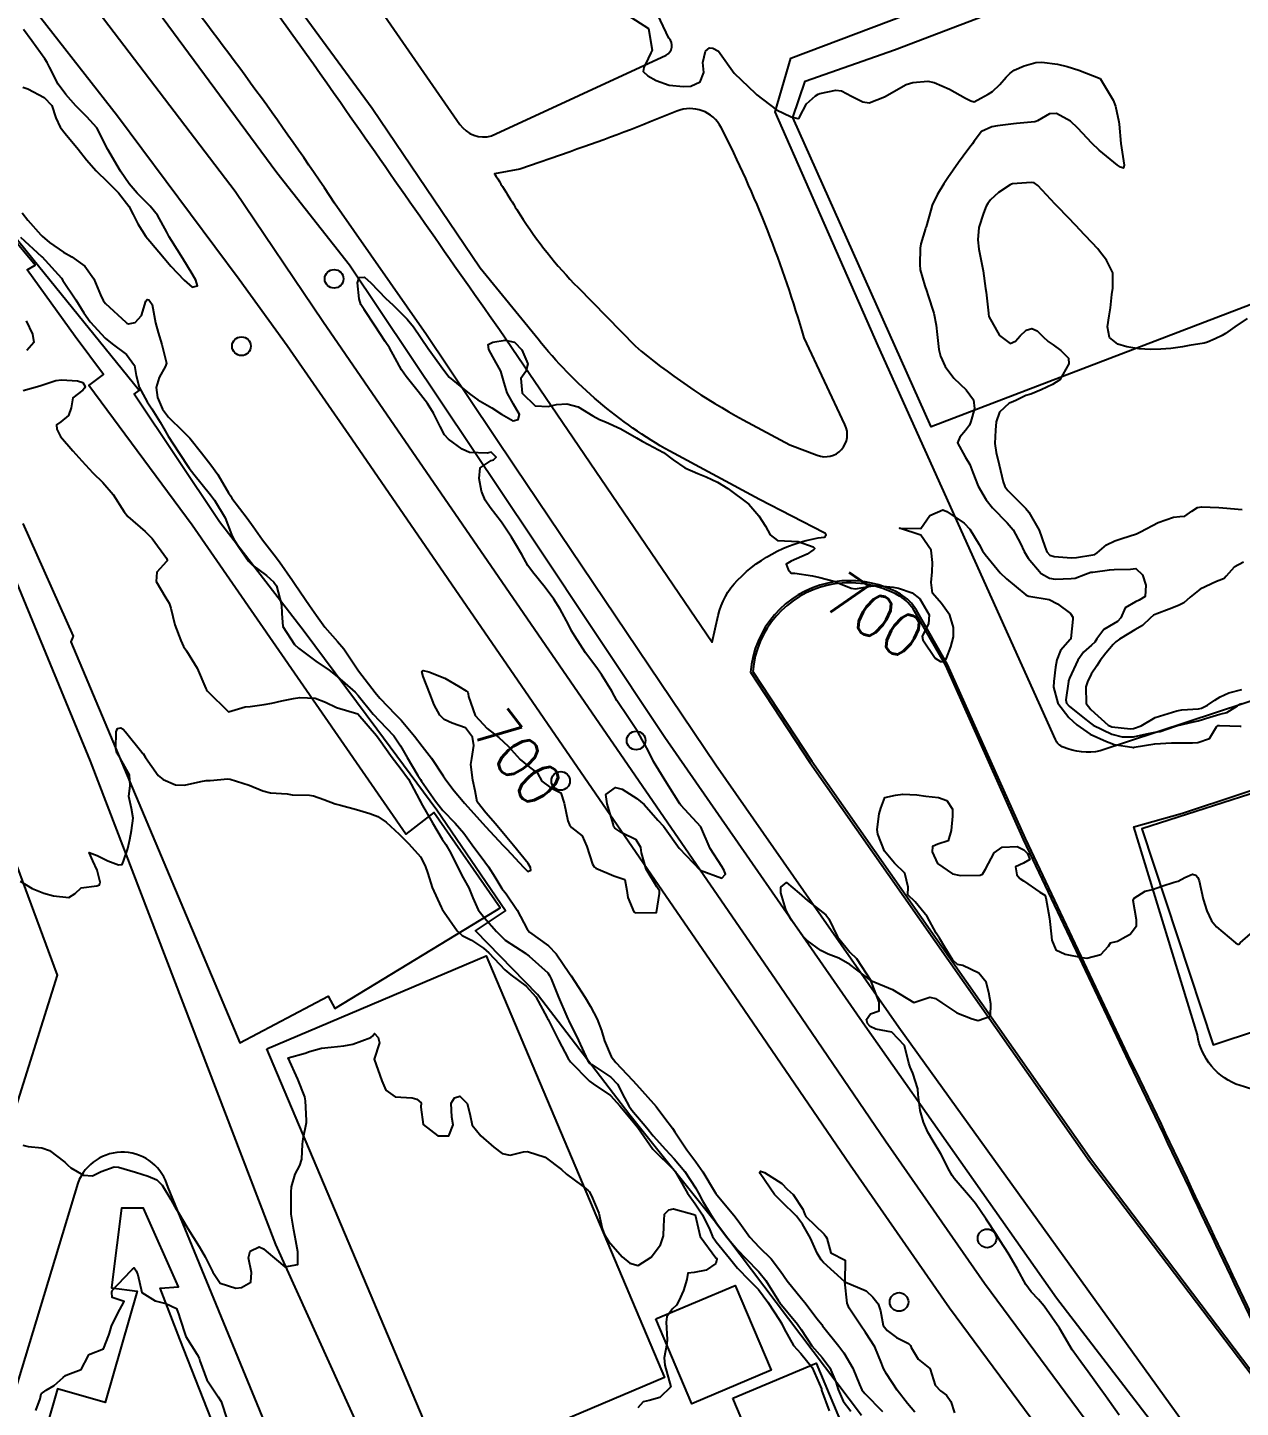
# Model space of a CAD drawing. Header units: metres. Extents: x 286371 to 293043, y 7462578 to 7466404.
# Drawn here: x 288923.4 to 289036, y 7464854.3 to 7464982.4 of the extents above; entities that cross this region are included whole.
import ezdxf
from ezdxf.enums import TextEntityAlignment as Align

# ---------------------------------------------------------------- set-up
doc = ezdxf.new("R2010")
doc.units = ezdxf.units.M
doc.header["$MEASUREMENT"] = 0
for name, color, linetype in [('Area Verde e Complexo de Lazer', 45, 'Continuous'), ('Canteiro', 45, 'Continuous'), ('Cotas', 45, 'Continuous'), ('Curvas de Nivel 1m', 11, 'Continuous'), ('Curvas de Nivel 5m', 15, 'Continuous'), ('Divisas', 45, 'Continuous'), ('Edificações', 30, 'Continuous'), ('Linha Férrea', 20, 'Continuous'), ('Postes', 20, 'Continuous'), ('Vias primárias', 230, 'Continuous')]:
    doc.layers.add(name, color=color, linetype=linetype)
doc.styles.add('Style-STANDARD', font='STANDARD.shx')

msp = doc.modelspace()

# ---------------------------------------------------------------- linework, layer by layer
at = {"layer": 'Area Verde e Complexo de Lazer'}
msp.add_lwpolyline([(288945.6, 7464887.61), (288965.97, 7464896.22), (288982.53, 7464857.09), (288962.16, 7464848.48)], close=True, dxfattribs=at)
at = {"layer": 'Canteiro'}
msp.add_lwpolyline([(289037.48, 7464861.5, -0.001873), (289032.04, 7464872.99, 0.003306), (289025.65, 7464886.37), (289015.85, 7464907.03), (289008.63, 7464923.17), (289005.75, 7464928.2, 0.132972), (289004.34, 7464929.61, 0.187089), (288997.73, 7464930.62, 0.327967), (288990.72, 7464922.61), (288996.19, 7464914.28), (289022.15, 7464877.3), (289039.28, 7464854.73, 0.004567)], format="xyb", dxfattribs=at)
at = {"layer": 'Curvas de Nivel 1m', "flags": 128}
for points, elevation in [([(288979.06, 7464983.55), (288981.04, 7464982.27), (288981.37, 7464980.27), (288981.27, 7464980.01), (288981, 7464979.51), (288980.6, 7464978.67), (288980.54, 7464978.28), (288980.98, 7464977.89), (288981.77, 7464977.46), (288982.97, 7464977.02), (288984.29, 7464976.9), (288984.96, 7464976.94), (288985.85, 7464977.32), (288986.18, 7464978.2), (288986.08, 7464979.12), (288986.33, 7464980.19), (288986.72, 7464980.49), (288987.02, 7464980.46), (288987.54, 7464980.18), (288988.98, 7464978.15), (288990.96, 7464976.25), (288991.09, 7464976.12), (288992.93, 7464974.72), (288994.3, 7464974.07), (288994.92, 7464973.94), (288995.01, 7464973.97), (288995.07, 7464974.06), (288995.7, 7464975.29), (288996.56, 7464976.04), (288996.8, 7464976.19), (288996.96, 7464976.25), (288998.42, 7464976.55), (288998.96, 7464976.48), (288999.89, 7464975.99), (289000.95, 7464975.46), (289001.54, 7464975.37), (289002.95, 7464975.94), (289004.97, 7464977.07), (289005.59, 7464977.28), (289006.98, 7464977.4), (289007.57, 7464977.27), (289008.97, 7464976.65), (289010.48, 7464975.82), (289010.95, 7464975.57), (289011.26, 7464975.49), (289011.9, 7464975.8), (289012.57, 7464976.18), (289012.96, 7464976.44), (289013.65, 7464977.09), (289014.23, 7464977.77), (289014.61, 7464978.14), (289014.99, 7464978.4), (289015.9, 7464978.83), (289017, 7464979.13), (289017.56, 7464979.16), (289019, 7464978.98), (289019.92, 7464978.75), (289020.99, 7464978.4), (289022.97, 7464977.63), (289023.72, 7464976.39), (289024.17, 7464975.62), (289024.38, 7464975.06), (289024.69, 7464973.61), (289024.72, 7464973.41), (289024.88, 7464971.6), (289025.19, 7464969.6), (289025.12, 7464969.33), (289024.85, 7464969.4), (289024.57, 7464969.61), (289022.87, 7464970.98), (289022.19, 7464971.64), (289020.9, 7464973.03), (289020.21, 7464973.67), (289018.92, 7464974.4), (289018.28, 7464974.35), (289017.16, 7464973.72), (289017, 7464973.64), (289016.91, 7464973.62), (289015.2, 7464973.45), (289014.91, 7464973.42), (289013.44, 7464973.24), (289012.9, 7464973.16), (289011.96, 7464972.73), (289011.27, 7464971.81), (289011.11, 7464971.58), (289010.88, 7464971.28), (289010.25, 7464970.43), (289009.83, 7464969.83), (289008.83, 7464968.42), (289008.46, 7464967.86), (289007.84, 7464966.84), (289007.39, 7464965.88), (289007.24, 7464965.42), (289006.81, 7464963.88), (289006.8, 7464963.85), (289006.76, 7464963.71), (289006.33, 7464962.3), (289006.26, 7464961.89), (289006.22, 7464960.39), (289006.26, 7464959.89), (289006.68, 7464958.41), (289006.87, 7464957.88), (289006.97, 7464957.58), (289007.52, 7464955.87), (289007.74, 7464954.76), (289007.83, 7464953.87), (289007.98, 7464952.48), (289008.14, 7464951.86), (289008.57, 7464950.93), (289009.39, 7464949.84), (289010.54, 7464948.76), (289011.22, 7464947.81), (289011.3, 7464947.02), (289010.97, 7464945.82), (289010.83, 7464945.48), (289010.48, 7464944.99), (289009.93, 7464944.37), (289009.73, 7464943.84), (289010.44, 7464942.52), (289010.87, 7464941.82), (289011.16, 7464941.07), (289011.66, 7464939.81), (289012.38, 7464938.54), (289012.97, 7464937.79), (289014.34, 7464936.4), (289014.88, 7464935.76), (289015.57, 7464934.49), (289015.93, 7464933.74), (289016.29, 7464933.12), (289017.48, 7464931.72), (289018.27, 7464931.27), (289018.79, 7464931.17), (289020.27, 7464931.23), (289020.66, 7464931.28), (289021.61, 7464931.65), (289022.1, 7464931.82), (289022.28, 7464931.84), (289023.85, 7464932.05), (289024.28, 7464932.09), (289025.77, 7464932.11), (289026.28, 7464932.16), (289026.9, 7464931.58), (289027.21, 7464930.62), (289027.14, 7464929.57), (289026.6, 7464929.22), (289026.24, 7464929.08), (289025.3, 7464928.52), (289024.88, 7464927.6), (289024.58, 7464927.24), (289024.21, 7464927.05), (289023.32, 7464926.51), (289022.67, 7464925.64), (289022.48, 7464925.34), (289022.18, 7464925.07), (289021.42, 7464924.4), (289020.9, 7464923.66), (289020.13, 7464921.98), (289020.04, 7464921.76), (289020.03, 7464921.68), (289019.79, 7464919.99), (289019.85, 7464919.68), (289020.09, 7464919.39), (289021.36, 7464918.37), (289022.07, 7464917.82), (289022.33, 7464917.64), (289024.05, 7464916.79), (289025.01, 7464916.56), (289026.05, 7464916.56), (289027.3, 7464916.82), (289028.06, 7464916.97), (289028.55, 7464917.05), (289029.97, 7464917.53), (289030.06, 7464917.56), (289031.64, 7464917.93), (289032.06, 7464918.03), (289033.16, 7464918.39), (289034.08, 7464918.64), (289034.73, 7464918.81), (289035.73, 7464919.44), (289035.94, 7464919.59), (289036.09, 7464919.63)], 699), ([(288922.96, 7464976.85), (288923.43, 7464976.68), (288924.95, 7464975.88), (288925.67, 7464975.12), (288926.04, 7464973.99), (288926.44, 7464973.11), (288926.9, 7464972.54), (288928.09, 7464971.09), (288928.86, 7464970.1), (288929.77, 7464969.06), (288930.83, 7464968.04), (288931.83, 7464967.03), (288932.8, 7464965.78), (288933.21, 7464965.01), (288933.64, 7464964.14), (288934.38, 7464962.99), (288934.75, 7464962.55), (288936.07, 7464960.96), (288936.7, 7464960.22), (288937.95, 7464958.94), (288938.67, 7464958.28), (288939.18, 7464958.41), (288939.03, 7464958.92), (288938.69, 7464959.51), (288937.83, 7464960.94), (288936.75, 7464962.62), (288936.54, 7464962.96), (288936.34, 7464963.38), (288935.45, 7464964.97), (288934.8, 7464965.8), (288933.59, 7464967), (288932.83, 7464967.87), (288932.04, 7464969.03), (288930.87, 7464971.04), (288929.83, 7464973.06), (288928.92, 7464974.07), (288927.87, 7464975.09), (288926.95, 7464976.15), (288926.26, 7464977.11), (288925.44, 7464978.68), (288925.21, 7464979.13), (288925, 7464979.48), (288923.79, 7464981.15), (288923.04, 7464982.2)], 699), ([(289036.63, 7464955.36), (289035.47, 7464954.6), (289034.61, 7464953.98), (289034.29, 7464953.78), (289033.63, 7464953.47), (289032.92, 7464953.17), (289032.61, 7464953.08), (289031.24, 7464952.86), (289030.6, 7464952.75), (289029.53, 7464952.6), (289028.6, 7464952.53), (289027.65, 7464952.5), (289026.6, 7464952.55), (289025.45, 7464952.74), (289024.6, 7464952.98), (289023.85, 7464953.62), (289023.65, 7464954.6), (289023.81, 7464955.62), (289023.92, 7464956.35), (289024.06, 7464957.61), (289024.13, 7464958.17), (289024.13, 7464959.61), (289023.57, 7464960.78), (289022.9, 7464961.63), (289022.74, 7464961.82), (289021.02, 7464963.66), (289020.77, 7464963.93), (289019.06, 7464965.69), (289018.8, 7464965.97), (289017.17, 7464967.72), (289016.83, 7464967.96), (289016.57, 7464967.99), (289014.83, 7464967.86), (289014.75, 7464967.83), (289014.6, 7464967.76), (289013.53, 7464967.06), (289012.8, 7464966.38), (289012.55, 7464966.04), (289012.4, 7464965.79), (289012.13, 7464965.14), (289011.71, 7464963.81), (289011.61, 7464962.67), (289011.71, 7464961.81), (289011.96, 7464960.56), (289012.11, 7464959.8), (289012.34, 7464958.14), (289012.38, 7464957.8), (289012.59, 7464955.85), (289012.59, 7464955.8), (289012.64, 7464955.54), (289013.61, 7464953.78), (289014.6, 7464953.04), (289015.11, 7464953.26), (289015.54, 7464953.75), (289016.09, 7464954.28), (289016.62, 7464954.44), (289017.11, 7464954.22), (289017.65, 7464953.71), (289018.15, 7464953.25), (289018.6, 7464952.92), (289019.31, 7464952.4), (289020.02, 7464951.68), (289020.06, 7464951.16), (289019.23, 7464949.69), (289018.55, 7464949.24), (289017.5, 7464948.76), (289016.53, 7464948.35), (289016.07, 7464948.21), (289015.15, 7464947.76), (289014.7, 7464947.58), (289014.52, 7464947.51), (289013.61, 7464946.68), (289013.31, 7464945.78), (289013.25, 7464945.01), (289013.2, 7464943.78), (289013.31, 7464942.92), (289013.6, 7464941.78), (289013.97, 7464940.21), (289014.13, 7464939.77), (289014.39, 7464939.41), (289016.07, 7464937.74), (289016.36, 7464937.39), (289017.31, 7464935.72), (289017.82, 7464934.21), (289018.01, 7464933.71), (289018.3, 7464933.4), (289018.71, 7464933.29), (289020.3, 7464933.16), (289020.78, 7464933.19), (289022.3, 7464933.43), (289022.47, 7464933.48), (289022.69, 7464933.64), (289023.56, 7464934.38), (289024.32, 7464934.74), (289024.97, 7464934.96), (289026.33, 7464935.39), (289026.48, 7464935.44), (289026.72, 7464935.58), (289028.35, 7464936.44), (289029.77, 7464936.95), (289030.36, 7464937), (289030.83, 7464937.03), (289031.47, 7464937.5), (289032.02, 7464937.84), (289032.37, 7464937.89), (289033.99, 7464937.84), (289034.37, 7464937.81), (289036.14, 7464937.65)], 698), ([(288922.75, 7464962.91), (288924.7, 7464961.13), (288924.72, 7464961.11), (288926.54, 7464959.11), (288926.69, 7464958.91), (288927.89, 7464957.09), (288928.64, 7464955.88), (288929.22, 7464955.07), (288930.6, 7464953.56), (288931.25, 7464953.03), (288932.58, 7464952.03), (288933.32, 7464951), (288933.48, 7464950.07), (288933.76, 7464949), (288934.51, 7464947.65), (288934.94, 7464946.98), (288935.71, 7464945.74), (288936.17, 7464944.96), (288936.47, 7464944.46), (288937.45, 7464942.94), (288938.42, 7464941.47), (288938.83, 7464940.92), (288940.39, 7464939.02), (288940.48, 7464938.89), (288940.76, 7464938.51), (288941.74, 7464936.87), (288942.33, 7464935.34), (288942.55, 7464934.86), (288943.02, 7464934.15), (288943.92, 7464932.84), (288944.29, 7464932.48), (288945.57, 7464931.51), (288946.26, 7464930.91), (288946.34, 7464930.8), (288946.5, 7464930.55), (288946.99, 7464928.79), (288947.01, 7464928), (288947.11, 7464926.79), (288948.17, 7464925.13), (288948.56, 7464924.77), (288950.15, 7464923.58), (288951.39, 7464922.73), (288952.13, 7464922.16), (288953.8, 7464920.69), (288954.1, 7464920.38), (288955.5, 7464918.66), (288956.06, 7464918.04), (288957.39, 7464916.63), (288958.03, 7464915.71), (288958.63, 7464914.62), (288959.63, 7464912.96), (288959.88, 7464912.6), (288959.98, 7464912.44), (288961.27, 7464910.57), (288961.94, 7464909.73), (288963.1, 7464908.55), (288963.9, 7464907.61), (288964.69, 7464906.52), (288965.86, 7464904.94), (288966.18, 7464904.5), (288966.77, 7464903.56), (288967.44, 7464902.48), (288967.82, 7464901.97), (288968.85, 7464900.46), (288969.77, 7464898.71), (288970.01, 7464898.44), (288971.75, 7464897.17), (288972.47, 7464896.4), (288973.71, 7464894.6), (288973.85, 7464894.38), (288974.21, 7464893.86), (288975.15, 7464892.36), (288975.66, 7464891.52), (288976.29, 7464890.34), (288976.67, 7464889.3), (288976.95, 7464888.33), (288977.59, 7464886.9), (288978.01, 7464886.32), (288979.55, 7464884.69), (288979.93, 7464884.29), (288981.52, 7464882.54), (288981.74, 7464882.26), (288982.57, 7464881.17), (288983.27, 7464880.24), (288983.48, 7464879.91), (288984.59, 7464878.22), (288985.44, 7464877.12), (288986.1, 7464876.19), (288987.15, 7464874.43), (288987.3, 7464874.18), (288987.39, 7464874.05), (288988.96, 7464872.15), (288989.36, 7464871.64), (288990.46, 7464870.13), (288991.32, 7464869.2), (288992.42, 7464868.1), (288993.29, 7464866.96), (288993.92, 7464866.07), (288995.25, 7464864.42), (288995.55, 7464864.05), (288996.71, 7464862.54), (288997.12, 7464862.03), (288997.21, 7464861.91), (288998.71, 7464860), (288999.16, 7464859.39), (289000, 7464857.98), (289000.63, 7464856.46), (289000.86, 7464855.97), (289001.11, 7464855.63), (289002.76, 7464853.94)], 701), ([(288923.26, 7464955.16), (288923.85, 7464953.91), (288923.99, 7464953.14), (288923.33, 7464952.4)], 702), ([(288923, 7464948.69), (288924.53, 7464949.13), (288926.03, 7464949.62), (288926.54, 7464949.68), (288928.05, 7464949.57), (288928.54, 7464949.44), (288928.76, 7464949.07), (288928.7, 7464948.9), (288928.53, 7464948.73), (288927.61, 7464948), (288927.45, 7464947.09), (288927.21, 7464946.37), (288926.48, 7464945.79), (288926.1, 7464945.49), (288926.11, 7464945.11), (288926.46, 7464944.41), (288927.6, 7464943.09), (288928.43, 7464942.16), (288929.47, 7464941.06), (288930.4, 7464940.16), (288931.34, 7464939.03), (288932.36, 7464937.44), (288932.72, 7464937.01), (288934.33, 7464935.61), (288934.97, 7464934.97), (288936.3, 7464933.12), (288936.36, 7464932.95), (288936.36, 7464932.89), (288936.29, 7464932.81), (288935.41, 7464931.84), (288935.35, 7464930.97), (288936.24, 7464929.44), (288936.55, 7464928.95), (288936.69, 7464928.49), (288937.06, 7464926.94), (288937.62, 7464925.49), (288937.89, 7464924.93), (288938.16, 7464924.52), (288939.16, 7464922.91), (288939.96, 7464921.05), (288940.02, 7464920.9), (288940.1, 7464920.78), (288942.07, 7464918.86), (288943.6, 7464919.32), (288944.08, 7464919.37), (288945.36, 7464919.54), (288946.09, 7464919.69), (288947, 7464919.88), (288948.09, 7464920.11), (288948.67, 7464920.19), (288950.1, 7464920.15), (288951.05, 7464919.77), (288952.08, 7464919.27), (288954.07, 7464918.68), (288955.79, 7464916.66), (288956.04, 7464916.32), (288957.24, 7464914.64), (288958, 7464913.68), (288958.77, 7464912.61), (288959.77, 7464910.78), (288959.85, 7464910.6), (288959.95, 7464910.39), (288960.99, 7464908.58), (288961.89, 7464907.07), (288962.22, 7464906.56), (288962.68, 7464905.75), (288963.27, 7464904.54), (288963.84, 7464903.48), (288964.35, 7464902.53), (288964.73, 7464901.6), (288965.23, 7464900.51), (288965.78, 7464899.78), (288966.93, 7464898.49), (288967.75, 7464897.69), (288969.65, 7464896.45), (288969.73, 7464896.39), (288969.98, 7464896.19), (288971.71, 7464894.64), (288971.86, 7464894.41), (288972.01, 7464894.1), (288972.68, 7464892.4), (288973.45, 7464890.59), (288973.55, 7464890.39), (288973.64, 7464890.21), (288974.53, 7464888.37), (288975.39, 7464886.56), (288975.5, 7464886.36), (288975.58, 7464886.27), (288975.79, 7464886.14), (288977.56, 7464884.97), (288978.16, 7464884.32), (288978.8, 7464883.04), (288979.21, 7464882.3), (288979.51, 7464881.92), (288980.88, 7464880.27), (288981.47, 7464879.54), (288982.62, 7464878.25), (288983.44, 7464877.4), (288984.43, 7464876.22), (288985.4, 7464874.71), (288985.69, 7464874.2), (288986.07, 7464873.5), (288986.85, 7464872.18), (288987.35, 7464871.39), (288988.29, 7464870.16), (288989.32, 7464868.95), (288990.07, 7464868.13), (288991.29, 7464866.91), (288991.94, 7464866.1), (288993.12, 7464864.21), (288993.2, 7464864.09), (288993.24, 7464864.03), (288994.87, 7464862.06), (288995.21, 7464861.56), (288996.22, 7464860.04), (288997.16, 7464858.97), (288997.87, 7464858.01), (288998.42, 7464856.71), (288998.64, 7464856), (288999.1, 7464854.9), (288999.84, 7464853.98)], 702), ([(289036.29, 7464932.76), (289035.41, 7464932.31), (289034.68, 7464931.45), (289034.48, 7464931.24), (289034.27, 7464931.14), (289033.78, 7464930.97), (289032.26, 7464930.26), (289031.33, 7464929.51), (289030.75, 7464929), (289030.23, 7464928.73), (289029.38, 7464928.39), (289028.22, 7464927.98), (289027.93, 7464927.85), (289027.6, 7464927.56), (289026.89, 7464926.89), (289026.2, 7464926.47), (289025.64, 7464926.15), (289024.75, 7464925.61), (289024.42, 7464925.37), (289024.18, 7464925.12), (289023.49, 7464924.3), (289022.97, 7464923.63), (289022.65, 7464923.14), (289022.13, 7464922.36), (289021.78, 7464921.65), (289021.65, 7464921.19), (289021.68, 7464919.65), (289022.09, 7464919.08), (289023.71, 7464917.62), (289024.06, 7464917.47), (289025.77, 7464917.3), (289026.06, 7464917.32), (289026.77, 7464917.57), (289028.08, 7464918.33), (289029.27, 7464918.73), (289030.09, 7464918.97), (289030.55, 7464919.05), (289032.09, 7464919.15), (289032.37, 7464919.21), (289032.94, 7464919.48), (289033.61, 7464919.96), (289034.11, 7464920.27), (289034.92, 7464920.64), (289036.11, 7464920.93)], 698), ([(288922.72, 7464903.16), (288923.82, 7464902.47), (288924.91, 7464902.04), (288925.81, 7464901.8), (288927.25, 7464901.65), (288927.82, 7464902), (288928.37, 7464902.53), (288929.83, 7464902.73), (288930.08, 7464902.81), (288930.15, 7464903.05), (288929.85, 7464904.17), (288929.46, 7464905.06), (288929.13, 7464905.81), (288929.87, 7464905.54), (288930.86, 7464905.04), (288931.86, 7464904.66), (288932.19, 7464904.69), (288932.32, 7464905.02), (288932.72, 7464906.18), (288932.89, 7464907.01), (288933.04, 7464907.87), (288933.22, 7464909.01), (288933.04, 7464909.91), (288932.8, 7464911.01), (288932.93, 7464912.05), (288932.86, 7464913.01), (288932.01, 7464914.58), (288931.7, 7464915.03), (288931.59, 7464915.47), (288931.62, 7464917.03), (288931.75, 7464917.32), (288932.05, 7464917.38), (288932.29, 7464917.26), (288932.51, 7464917.02), (288934.02, 7464915.13), (288934.07, 7464915.05), (288934.12, 7464914.99), (288934.36, 7464914.64), (288935.53, 7464912.97), (288935.98, 7464912.58), (288937.14, 7464912.11), (288937.97, 7464912.06), (288939.48, 7464912.4), (288939.98, 7464912.49), (288940.36, 7464912.51), (288941.98, 7464912.66), (288942.21, 7464912.63), (288943.97, 7464912.06), (288945.25, 7464911.53), (288945.96, 7464911.37), (288947.49, 7464911.26), (288947.96, 7464911.18), (288949.58, 7464911.13), (288949.96, 7464911.09), (288950.9, 7464910.73), (288951.95, 7464910.32), (288952.45, 7464910.2), (288953.94, 7464909.8), (288955.16, 7464909.44), (288955.93, 7464909.16), (288956.68, 7464908.64), (288957.91, 7464907.51), (288958.8, 7464906.61), (288959.87, 7464905.43), (288960.32, 7464904.59), (288960.55, 7464903.88), (288960.96, 7464902.58), (288961.8, 7464900.74), (288961.9, 7464900.56), (288962.08, 7464900.27), (288963.27, 7464898.54), (288963.76, 7464898.13), (288964.6, 7464897.68), (288965.74, 7464896.95), (288966.23, 7464896.5), (288967.71, 7464894.92), (288968.26, 7464894.47), (288969.69, 7464893.41), (288970.58, 7464892.43), (288971.65, 7464890.49), (288971.68, 7464890.41), (288971.72, 7464890.33), (288972.69, 7464888.4), (288973.59, 7464886.69), (288973.81, 7464886.38), (288975.56, 7464884.59), (288975.91, 7464884.35), (288977.53, 7464883.27), (288978.38, 7464882.31), (288979.49, 7464880.97), (288980.05, 7464880.29), (288981.45, 7464878.29), (288981.48, 7464878.26), (288983.43, 7464876.35), (288983.52, 7464876.23), (288983.65, 7464876), (288984.65, 7464874.22), (288985.38, 7464873.22), (288986.07, 7464872.19), (288986.74, 7464870.79), (288986.99, 7464870.18), (288987.33, 7464869.69), (288988.55, 7464868.16), (288989.29, 7464867.24), (288990.4, 7464866.13), (288991.26, 7464865.27), (288992.13, 7464864.1), (288993.22, 7464862.39), (288993.41, 7464862.08), (288993.65, 7464861.63), (288994.51, 7464860.06), (288995.17, 7464859.32), (288996.23, 7464858.04), (288997.09, 7464856.05), (288997.1, 7464856.02), (288997.11, 7464855.94), (288997.8, 7464854.01)], 703), ([(289024.73, 7464853.6), (289023.83, 7464854.88), (289023.3, 7464855.62), (289023.12, 7464855.88), (289021.86, 7464857.64), (289021.16, 7464858.56), (289020.38, 7464859.67), (289019.2, 7464861.68), (289017.77, 7464863.71), (289017.24, 7464864.35), (289016.57, 7464865.05), (289016.07, 7464865.73), (289015.29, 7464867.16), (289014.96, 7464867.75), (289014.43, 7464868.64), (289013.69, 7464869.77), (289013.34, 7464870.33), (289012.39, 7464871.79), (289011.39, 7464873.25), (289010.94, 7464873.81), (289009.42, 7464875.57), (289009.23, 7464875.84), (289008.99, 7464876.28), (289008.17, 7464877.85), (289007.47, 7464879.02), (289006.98, 7464879.87), (289006.56, 7464880.81), (289006.25, 7464881.88), (289006.07, 7464883.35), (289006.03, 7464883.89), (289005.57, 7464885.34), (289005.32, 7464885.9), (289005.21, 7464886.27), (289004.8, 7464887.91), (289003.62, 7464889.14), (289002.14, 7464889.44), (289001.63, 7464889.67), (289001.38, 7464889.96), (289001.29, 7464890.31), (289001.65, 7464890.86), (289002.47, 7464891.13), (289002.46, 7464891.94), (289001.69, 7464893.95), (288999.72, 7464895.43), (288998.7, 7464896), (288997.73, 7464896.38), (288997.03, 7464896.73), (288995.76, 7464897.65), (288995.36, 7464898.05), (288994.31, 7464899.54), (288994, 7464900.07), (288993.8, 7464900.53), (288993.32, 7464902.08), (288993.32, 7464902.59), (288993.84, 7464903.02), (288995.04, 7464902.06), (288995.81, 7464901.35), (288997.51, 7464900.02), (288997.79, 7464899.65), (288998.59, 7464898), (288999.74, 7464896.57), (289000.36, 7464895.97), (289001.69, 7464893.95), (289003.68, 7464893.12), (289005.66, 7464891.89), (289007.16, 7464892.38), (289007.67, 7464892.28), (289008.26, 7464891.86), (289009.65, 7464890.95), (289011.09, 7464890.37), (289011.64, 7464890.23), (289012.79, 7464890.64), (289012.81, 7464891.79), (289012.65, 7464892.82), (289012.38, 7464893.79), (289011.71, 7464894.62), (289010.21, 7464895.33), (289009.72, 7464895.43), (289009.28, 7464895.84), (289008.56, 7464897.03), (289008.04, 7464897.86), (289007.76, 7464898.34), (289006.9, 7464899.88), (289005.81, 7464901.25), (289005.13, 7464901.9), (289005.14, 7464902.6), (289004.83, 7464903.91), (289003.87, 7464904.82), (289002.95, 7464905.94), (289002.33, 7464907.52), (289002.27, 7464907.95), (289002.47, 7464909.41), (289002.61, 7464909.94), (289002.98, 7464910.92), (289003.96, 7464911.15), (289004.64, 7464911.24), (289005.96, 7464911.17), (289006.78, 7464911.06), (289007.96, 7464910.93), (289008.75, 7464910.64), (289009.26, 7464909.84), (289009.27, 7464909.18), (289009.13, 7464907.85), (289008.85, 7464906.9), (289007.89, 7464906.58), (289007.4, 7464906.37), (289007.37, 7464905.87), (289007.87, 7464904.79), (289009.27, 7464903.84), (289009.84, 7464903.71), (289009.98, 7464903.69), (289011.84, 7464903.71), (289012.04, 7464903.8), (289012.32, 7464904.26), (289013.13, 7464905.78), (289013.88, 7464906.31), (289015.27, 7464906.36), (289015.88, 7464906.06), (289016.21, 7464905.73), (289016.43, 7464905.16), (289015.86, 7464904.83), (289015.1, 7464904.5), (289015.22, 7464903.74), (289015.51, 7464903.41), (289015.84, 7464903.18), (289017.38, 7464902.15), (289017.82, 7464901.86), (289017.9, 7464901.7), (289017.92, 7464901.6), (289018.26, 7464899.7), (289018.34, 7464899.13), (289018.49, 7464897.69), (289018.85, 7464896.8), (289019.73, 7464896.37), (289021.31, 7464896.07), (289021.73, 7464896.02), (289023.02, 7464896.34), (289023.75, 7464897.14), (289023.93, 7464897.43), (289024.59, 7464897.6), (289025.34, 7464898.01), (289025.76, 7464898.23), (289026.34, 7464899.01), (289026.33, 7464899.58), (289026.04, 7464901.35), (289026.12, 7464901.58), (289027.16, 7464902.23), (289027.83, 7464902.39), (289028.69, 7464902.68), (289029.84, 7464903.07), (289030.2, 7464903.16), (289030.82, 7464903.51), (289031.53, 7464903.81), (289031.85, 7464903.73), (289032.04, 7464903.49), (289032.15, 7464903.18), (289032.54, 7464901.48), (289032.88, 7464900.39), (289033.29, 7464899.47), (289033.78, 7464898.91), (289035.54, 7464897.44), (289035.75, 7464897.3), (289035.86, 7464897.32), (289035.98, 7464897.43), (289036.91, 7464898.27)], 701), ([(288922.97, 7464878.67), (288923.45, 7464878.53), (288924.74, 7464878.41), (288925.45, 7464878.16), (288926.85, 7464877.09), (288927.14, 7464876.8), (288927.43, 7464876.57), (288928.59, 7464875.89), (288929.42, 7464875.81), (288930.24, 7464876.23), (288931.43, 7464876.65), (288931.83, 7464876.61), (288933.42, 7464876.16), (288934.6, 7464875.79), (288935.41, 7464875.43), (288935.91, 7464874.96), (288936.69, 7464873.63), (288937.07, 7464872.94), (288937.37, 7464872.44), (288938.28, 7464870.92), (288939.32, 7464869.25), (288939.56, 7464868.9), (288939.89, 7464868.31), (288940.6, 7464866.88), (288941.27, 7464865.87), (288942.73, 7464865.38), (288943.26, 7464865.44), (288944.14, 7464865.96), (288944.18, 7464866.83), (288943.92, 7464868.22), (288944.07, 7464868.83), (288944.9, 7464869.24), (288945.32, 7464869.03), (288945.55, 7464868.81), (288947.29, 7464867.36), (288948.49, 7464867.58), (288948.48, 7464868.77), (288948.32, 7464869.78), (288948.13, 7464870.77), (288947.88, 7464872.26), (288947.86, 7464872.78), (288947.87, 7464874.31), (288947.9, 7464874.78), (288948.23, 7464875.96), (288948.67, 7464876.77), (288948.85, 7464877.35), (288948.91, 7464878.76), (288948.99, 7464879.24), (288949.3, 7464880.76), (288949.31, 7464880.94), (288949.21, 7464882.76), (288949.13, 7464883.16), (288948.5, 7464884.77), (288947.58, 7464886.78), (288949.16, 7464887.19), (288949.59, 7464887.36), (288950.68, 7464887.65), (288951.6, 7464887.75), (288952.77, 7464887.87), (288953.6, 7464888.04), (288955.28, 7464888.66), (288955.45, 7464888.82), (288955.62, 7464889.03), (288955.95, 7464888.65), (288956.08, 7464888.17), (288955.58, 7464886.65), (288956.3, 7464884.64), (288956.66, 7464883.76), (288957.53, 7464883.14), (288959.09, 7464883.04), (288959.53, 7464882.94), (288959.94, 7464882.59), (288959.92, 7464882.18), (288960.14, 7464880.58), (288961.48, 7464879.54), (288962.51, 7464879.52), (288962.9, 7464880.54), (288962.78, 7464881.27), (288962.71, 7464882.55), (288963.02, 7464883.06), (288963.53, 7464883.2), (288964.22, 7464882.52), (288964.45, 7464881.58), (288964.68, 7464880.52), (288965.48, 7464879.54), (288966.69, 7464878.49), (288967.45, 7464877.89), (288968.2, 7464877.72), (288969.45, 7464878.04), (288969.82, 7464878.07), (288971.44, 7464877.56), (288972.97, 7464876.39), (288973.42, 7464875.98), (288974.84, 7464874.92), (288975.4, 7464874.5), (288975.53, 7464874.35), (288975.76, 7464873.97), (288976.42, 7464872.34), (288976.75, 7464870.93), (288976.95, 7464870.33), (288977.33, 7464869.75), (288978.61, 7464868.3), (288979.3, 7464867.72), (288980.07, 7464867.51), (288981.3, 7464868.26), (288982.15, 7464869.42), (288982.43, 7464870.25), (288982.46, 7464871.14), (288982.52, 7464872.25), (288982.94, 7464872.67), (288983.37, 7464872.75), (288985.36, 7464872.2), (288985.84, 7464870.2), (288987.3, 7464868.22), (288987.34, 7464868.17), (288987.38, 7464868.09), (288987.3, 7464867.68), (288986.41, 7464867.06), (288985.28, 7464866.83), (288984.7, 7464866.79), (288984.61, 7464866.21), (288984.3, 7464865.18), (288983.86, 7464864.23), (288983.64, 7464863.82), (288983.23, 7464863.45), (288982.73, 7464862.73), (288982.69, 7464862.24), (288982.79, 7464860.64), (288982.74, 7464860.24), (288982.49, 7464858.92), (288982.56, 7464858.24), (288983.12, 7464856.23), (288982.11, 7464855.25), (288981.1, 7464854.98), (288980.54, 7464854.84), (288980.05, 7464854.28)], 704), ([(289005.77, 7464853.89), (289005.1, 7464854.7), (289004.12, 7464855.92), (289003.14, 7464857.45), (289002.86, 7464857.94), (289002.66, 7464858.43), (289002.06, 7464859.95), (289001.19, 7464861.28), (289000.71, 7464861.97), (288999.68, 7464863.54), (288999.47, 7464863.99), (288999.27, 7464865.99), (288997.3, 7464867.77), (288997.07, 7464868.03), (288996.71, 7464868.64), (288996.08, 7464870.04), (288995.35, 7464871.32), (288994.78, 7464872.06), (288993.38, 7464873.43), (288992.75, 7464874.09), (288991.42, 7464876.03), (288991.38, 7464876.12), (288991.37, 7464876.17), (288991.43, 7464876.25), (288991.81, 7464876.11), (288993.41, 7464875.09), (288993.92, 7464874.59), (288994.46, 7464874.07), (288995.37, 7464872.72), (288995.55, 7464872.23), (288995.66, 7464872.05), (288997.34, 7464870.39), (288997.51, 7464870.2), (288997.6, 7464870.02), (288997.98, 7464868.68), (288999.3, 7464867.99), (288999.27, 7464865.99), (289001.26, 7464865.14), (289001.87, 7464864.56), (289002.35, 7464863.94), (289002.57, 7464863.28), (289002.83, 7464861.94), (289003.2, 7464861.46), (289004.07, 7464860.8), (289005.18, 7464860.27), (289005.36, 7464860.08), (289005.44, 7464859.9), (289006.06, 7464858.79), (289007.15, 7464857.95), (289007.2, 7464857.86), (289007.65, 7464856.4), (289008.14, 7464855.85), (289008.72, 7464855.45), (289009.1, 7464854.86), (289009.45, 7464853.83)], 701)]:
    msp.add_lwpolyline(points, dxfattribs=dict(at, elevation=elevation))
at = {"layer": 'Curvas de Nivel 5m', "flags": 128}
for points, elevation in [([(288922.9, 7464965.16), (288923.42, 7464964.5), (288924.64, 7464963.14), (288924.75, 7464963.02), (288925.44, 7464962.43), (288926.73, 7464961.51), (288927.5, 7464961.09), (288928.71, 7464960.24), (288929.57, 7464959.06), (288930.16, 7464957.56), (288930.42, 7464957.05), (288930.65, 7464956.76), (288932.52, 7464955.02), (288932.62, 7464954.94), (288932.78, 7464954.86), (288933.38, 7464955), (288933.98, 7464955.64), (288934.38, 7464956.99), (288934.5, 7464957.14), (288934.66, 7464957.09), (288934.76, 7464956.98), (288934.96, 7464956.67), (288935.29, 7464954.97), (288935.52, 7464954.06), (288935.88, 7464952.97), (288936.3, 7464951.23), (288936.21, 7464950.96), (288935.62, 7464949.9), (288935.35, 7464948.97), (288935.46, 7464948.03), (288935.92, 7464946.96), (288936.49, 7464946.21), (288937.82, 7464944.93), (288938.46, 7464944.25), (288939.56, 7464942.91), (288940.43, 7464941.79), (288941.06, 7464940.88), (288942.07, 7464939.19), (288942.27, 7464938.87), (288942.38, 7464938.71), (288943.79, 7464936.84), (288944.34, 7464936.06), (288945.22, 7464934.82), (288946.3, 7464933.43), (288946.79, 7464932.8), (288947.99, 7464931.05), (288948.18, 7464930.78), (288948.25, 7464930.68), (288949.58, 7464928.75), (288950.21, 7464927.8), (288951, 7464926.73), (288952.17, 7464925.4), (288952.75, 7464924.71), (288954.13, 7464922.68), (288955.66, 7464920.66), (288956.1, 7464920.13), (288957.55, 7464918.63), (288958.07, 7464918.11), (288959.32, 7464916.61), (288960.03, 7464915.69), (288960.9, 7464914.58), (288961.99, 7464912.92), (288962.22, 7464912.56), (288962.99, 7464911.53), (288963.83, 7464910.54), (288963.95, 7464910.4), (288965.67, 7464908.51), (288965.91, 7464908.23), (288967.54, 7464906.48), (288967.88, 7464906.13), (288969.43, 7464904.45), (288969.85, 7464904.04), (288970.12, 7464904.17), (288970.08, 7464904.44), (288969.86, 7464904.8), (288968.5, 7464906.47), (288967.9, 7464907.22), (288966.85, 7464908.49), (288965.93, 7464909.51), (288965.15, 7464910.52), (288964.94, 7464911.55), (288964.73, 7464912.52), (288964.55, 7464913.98), (288964.63, 7464914.53), (288964.82, 7464915.74), (288964.7, 7464916.52), (288964.06, 7464917.4), (288962.81, 7464917.81), (288962.07, 7464918.16), (288961.68, 7464918.57), (288961.16, 7464919.51), (288960.75, 7464920.58), (288960.13, 7464922.15), (288960, 7464922.6), (288960.05, 7464922.68), (288960.14, 7464922.7), (288960.65, 7464922.59), (288962.13, 7464922), (288963.4, 7464921.26), (288964.11, 7464920.82), (288964.26, 7464920.69), (288964.3, 7464920.53), (288964.33, 7464920.3), (288964.96, 7464918.52), (288966.06, 7464917.31), (288967.14, 7464916.49), (288968.03, 7464915.7), (288969.14, 7464914.46), (288970, 7464913.75), (288970.73, 7464913.17), (288971.14, 7464912.43), (288971.97, 7464911.81), (288972.92, 7464911.36), (288973.21, 7464910.4), (288973.56, 7464908.75), (288973.7, 7464908.39), (288973.91, 7464908.15), (288974.89, 7464907.35), (288975.33, 7464906.36), (288975.86, 7464904.74), (288975.99, 7464904.48), (288976.15, 7464904.35), (288977.84, 7464903.65), (288978.85, 7464903.32), (288979.03, 7464902.3), (288979.14, 7464901.63), (288979.67, 7464900.3), (288979.79, 7464900.21), (288981.79, 7464900.25), (288982.07, 7464902), (288982.05, 7464902.25), (288981.83, 7464902.62), (288980.82, 7464904.27), (288980.38, 7464905.78), (288980.33, 7464906.28), (288979.89, 7464906.99), (288978.57, 7464907.64), (288977.91, 7464908.09), (288977.81, 7464908.21), (288977.78, 7464908.32), (288977.75, 7464908.48), (288977.2, 7464910.33), (288977.09, 7464911.19), (288977.97, 7464911.86), (288978.59, 7464911.68), (288979.95, 7464910.83), (288980.63, 7464910.27), (288981.92, 7464908.83), (288982.42, 7464908.25), (288983.88, 7464906.22), (288985.85, 7464904.19), (288987.84, 7464903.45), (288988.19, 7464903.82), (288988.06, 7464904.16), (288987.86, 7464904.51), (288986.76, 7464906.18), (288985.91, 7464908.19), (288984.03, 7464910.22), (288983.95, 7464910.34), (288982.76, 7464912.24), (288981.99, 7464913.45), (288981.51, 7464914.26), (288981.01, 7464915.28), (288980.46, 7464916.28), (288980.04, 7464917), (288979.19, 7464918.3), (288978.1, 7464919.93), (288977.89, 7464920.32), (288977.64, 7464920.79), (288976.69, 7464922.34), (288976.14, 7464923.07), (288975.18, 7464924.36), (288974.19, 7464925.89), (288973.9, 7464926.38), (288973.62, 7464926.97), (288972.84, 7464928.4), (288972.24, 7464929.33), (288971.44, 7464930.42), (288970.28, 7464931.87), (288969.84, 7464932.44), (288969.28, 7464933.47), (288968.71, 7464934.46), (288968.32, 7464935.07), (288967.39, 7464936.48), (288966.36, 7464937.83), (288965.88, 7464938.5), (288965.53, 7464939.36), (288965.33, 7464940.51), (288965.41, 7464941.52), (288966.43, 7464942.19), (288966.65, 7464942.27), (288966.89, 7464942.49), (288966.44, 7464942.97), (288966.06, 7464942.88), (288964.44, 7464942.93), (288963.74, 7464943.24), (288962.47, 7464944.16), (288962.12, 7464944.56), (288961.7, 7464945.35), (288961.09, 7464946.58), (288960.52, 7464947.49), (288959.66, 7464948.6), (288958.55, 7464949.98), (288958.12, 7464950.62), (288957.52, 7464951.69), (288956.99, 7464952.64), (288956.6, 7464953.25), (288955.66, 7464954.66), (288954.65, 7464956.19), (288954.35, 7464956.68), (288954.17, 7464957.18), (288954.02, 7464958.68), (288954.19, 7464959.18), (288954.69, 7464959.2), (288955.28, 7464958.67), (288956.66, 7464957.24), (288957.31, 7464956.63), (288958.63, 7464955.3), (288959.24, 7464954.61), (288960.59, 7464952.58), (288962.05, 7464950.56), (288962.55, 7464949.94), (288964.24, 7464948.53), (288964.53, 7464948.31), (288965.2, 7464947.83), (288966.51, 7464947.07), (288967.41, 7464946.48), (288968.49, 7464945.87), (288968.95, 7464945.99), (288969.08, 7464946.46), (288968.51, 7464947.43), (288967.91, 7464948.47), (288967.63, 7464949.4), (288967.33, 7464950.48), (288966.58, 7464951.8), (288966.22, 7464952.5), (288966.15, 7464952.95), (288966.6, 7464953.18), (288967.73, 7464953.36), (288968.6, 7464953.17), (288969.27, 7464952.45), (288969.85, 7464951.17), (288969.66, 7464950.45), (288969.19, 7464949.81), (288969.32, 7464948.45), (288970.51, 7464947.27), (288971.73, 7464947.19), (288972.51, 7464947.4), (288973.45, 7464947.45), (288974.51, 7464947.16), (288975.89, 7464946.35), (288976.49, 7464946.01), (288977.05, 7464945.77), (288978.48, 7464945.14), (288979.94, 7464944.29), (288980.46, 7464943.99), (288981.04, 7464943.69), (288982.44, 7464942.93), (288983.34, 7464942.24), (288984.42, 7464941.51), (288985.62, 7464941), (288986.41, 7464940.69), (288987.44, 7464940.18), (288988.4, 7464939.58), (288990.37, 7464938.13), (288991.3, 7464937.06), (288991.9, 7464936.11), (288992.33, 7464935.31), (288993.01, 7464934.77), (288994.32, 7464934.7), (288994.94, 7464934.68), (288996.32, 7464934.19), (288996.47, 7464934.03), (288996.4, 7464933.94), (288996.31, 7464933.88), (288995.77, 7464933.51), (288994.3, 7464932.86), (288993.81, 7464932.57), (288994, 7464932.08), (288994.28, 7464931.75), (288994.62, 7464931.73), (288996.27, 7464931.5), (288996.94, 7464931.35), (288998.26, 7464931), (288999.87, 7464930.36), (289000.25, 7464930.29), (289001.67, 7464930.54), (289002.25, 7464930.59), (289003.74, 7464930.43), (289004.25, 7464930.34), (289005.51, 7464929.9), (289006.24, 7464929.36), (289007.1, 7464927.87), (289007.02, 7464927.05), (289006.46, 7464925.88), (289006.5, 7464925.56), (289007.65, 7464923.86), (289008.15, 7464923.53), (289008.49, 7464923.5), (289008.71, 7464923.85), (289009.1, 7464924.91), (289009.37, 7464925.84), (289009.35, 7464926.69), (289009, 7464927.84), (289008.23, 7464928.93), (289007.4, 7464929.87), (289007.27, 7464930.86), (289007.38, 7464931.87), (289007.42, 7464932.73), (289007.29, 7464933.87), (289006.32, 7464935.27), (289004.34, 7464935.91), (289006.33, 7464935.88), (289007.15, 7464937.08), (289008.36, 7464937.61), (289008.74, 7464937.47), (289010.34, 7464936.39), (289010.87, 7464935.82), (289011.73, 7464934.39), (289012.05, 7464933.8), (289012.3, 7464933.46), (289013.68, 7464931.77), (289014.27, 7464931.2), (289016.08, 7464929.74), (289016.24, 7464929.64), (289016.36, 7464929.61), (289018.24, 7464929.28), (289019.02, 7464928.9), (289020.22, 7464927.99), (289020.43, 7464927.67), (289020.42, 7464927.46), (289020.26, 7464925.67), (289020.23, 7464925.62), (289020.18, 7464925.57), (289019.3, 7464924.56), (289018.95, 7464923.69), (289018.82, 7464923.02), (289018.67, 7464921.7), (289018.65, 7464921.16), (289019.03, 7464919.69), (289020.07, 7464918.33), (289020.81, 7464917.66), (289022.05, 7464916.79), (289023.55, 7464916.11), (289024.04, 7464915.92), (289024.28, 7464915.85), (289025.91, 7464915.59), (289026.03, 7464915.56), (289026.06, 7464915.56), (289026.13, 7464915.58), (289028.04, 7464915.9), (289029.58, 7464915.99), (289030.03, 7464916), (289031.54, 7464916), (289032.03, 7464916.02), (289033.11, 7464916.41), (289033.76, 7464917.47), (289033.93, 7464917.59), (289034.06, 7464917.61), (289035.96, 7464917.54), (289036.06, 7464917.53)], 700), ([(288924.17, 7464854.05), (288924.56, 7464855.13), (288924.66, 7464855.59), (288925.12, 7464855.94), (288925.88, 7464856.35), (288926.7, 7464857.1), (288926.93, 7464857.3), (288927.14, 7464857.37), (288928.37, 7464857.85), (288929.03, 7464859.07), (288929.07, 7464859.17), (288929.17, 7464859.26), (288930.46, 7464859.76), (288930.96, 7464861.04), (288931, 7464861.23), (288931.21, 7464861.88), (288931.76, 7464863.02), (288932.38, 7464864.15), (288931.25, 7464864.53), (288931.22, 7464865.03), (288931.26, 7464865.16), (288933, 7464867), (288933.13, 7464867.16), (288933.29, 7464867.28), (288933.48, 7464866.99), (288933.63, 7464866.64), (288934, 7464864.98), (288935.24, 7464864.22), (288936.23, 7464863.96), (288937.23, 7464863.49), (288937.45, 7464862.93), (288937.54, 7464862.61), (288938.09, 7464860.92), (288939.16, 7464859.23), (288939.32, 7464858.9), (288939.39, 7464858.66), (288940.05, 7464856.89), (288941.1, 7464855.32), (288941.37, 7464854.87), (288941.54, 7464854.41), (288942.03, 7464852.86)], 705)]:
    msp.add_lwpolyline(points, dxfattribs=dict(at, elevation=elevation))
at = {"layer": 'Divisas'}
for points in [[(288778.84, 7465105.6), (288804.46, 7465092.81), (288815.37, 7465087.36), (288822.13, 7465083.63), (288824.18, 7465082.57), (288834.29, 7465075.28), (288851.78, 7465064.66), (288861.75, 7465057.9), (288873.36, 7465048.21), (288885.86, 7465037.98), (288888.79, 7465035.63), (288894.46, 7465030.33), (288906.75, 7465018.01), (288917.57, 7465007.22), (288923.29, 7465000.54), (288933.56, 7464986.55), (288946.55, 7464968.92), (288953.29, 7464960.36), (288970.3, 7464934.93), (288982.56, 7464916.52), (289001.17, 7464889.74), (289018.92, 7464864.49), (289037.46, 7464840.38)], [(289000.83, 7464853.58), (288987.25, 7464871.53), (288979.31, 7464881.46), (288970.75, 7464892.63), (288964.99, 7464898.54), (288967.78, 7464900.39), (288961.39, 7464909.76), (288955.84, 7464917.25), (288949.08, 7464926.33), (288941.22, 7464936.5), (288933.31, 7464948.34), (288933.75, 7464948.7), (288924.42, 7464960.22), (288918.65, 7464967.31)]]:
    msp.add_lwpolyline(points, dxfattribs=at)
at = {"layer": 'Edificações'}
for points in [[(289044.66, 7464959.62), (289007.28, 7464945.32), (288994.44, 7464974.02), (288995.59, 7464977.39), (289003.88, 7464980.31), (289027.62, 7464989.36), (289029.34, 7464985.09), (289031.96, 7464986.06), (289030.86, 7464988.88), (289031.63, 7464989.17), (289030.86, 7464990.82), (289071.6, 7465006.71)], [(288922.95, 7464936.35), (288927.63, 7464925.88), (288927.41, 7464925.38), (288943.12, 7464888.17), (288951.3, 7464892.48), (288951.92, 7464891.35), (288966.93, 7464900.47), (288967.28, 7464900.67), (288961.13, 7464909.52), (288958.52, 7464907.53), (288938.67, 7464936.2), (288929.08, 7464949.15), (288930.45, 7464950.16), (288927.82, 7464953.71), (288923.37, 7464959.88), (288924.1, 7464960.33), (288921.85, 7464963.05)], [(289044.37, 7464913.64), (289026.85, 7464908.01), (289033.47, 7464887.98), (289041.96, 7464890.79)], [(288941.18, 7464851.37), (288937.55, 7464860.67), (288935.72, 7464865.38), (288937.41, 7464865.51), (288934.17, 7464872.82), (288934.17, 7464872.82), (288932.13, 7464872.82), (288931.25, 7464865.94), (288931.18, 7464865.43), (288933.57, 7464865.12), (288930.61, 7464854.79), (288926.18, 7464856.06), (288924.2, 7464849.14)]]:
    msp.add_lwpolyline(points, dxfattribs=at)
for points in [[(288981.72, 7464862.54), (288989.09, 7464865.65), (288992.42, 7464857.77), (288985.05, 7464854.65)], [(288988.88, 7464855.18), (288996.6, 7464858.44), (288999.84, 7464850.77), (288992.13, 7464847.51)]]:
    msp.add_lwpolyline(points, close=True, dxfattribs=at)
at = {"layer": 'Linha Férrea'}
for points in [[(288776.23, 7465100.8), (288796.23, 7465092.38), (288816.01, 7465082.46), (288827.03, 7465076.13), (288836.37, 7465070.57), (288845, 7465064.63), (288855.51, 7465057.14), (288866.72, 7465048.42), (288875.79, 7465041.27), (288888.47, 7465029.69), (288898.36, 7465020.11), (288908.01, 7465010.04), (288917.42, 7464999.56), (288929.55, 7464984.37), (288942.66, 7464967.17), (288950.81, 7464955.11), (288956.79, 7464946.43), (288992.8, 7464894.11), (289003.04, 7464879.05), (289012.23, 7464865.86), (289024.4, 7464849.42), (289036.96, 7464833.75)], [(289045.96, 7464817.66), (289033.9, 7464831.16), (289021.23, 7464846.98), (289008.98, 7464863.53), (288999.75, 7464876.79), (288989.5, 7464891.85), (288953.49, 7464944.16), (288947.51, 7464952.84), (288943.05, 7464958.99), (288931.76, 7464974.15), (288919.71, 7464989.53), (288906.13, 7465005.12), (288900.02, 7465011.82), (288886.86, 7465025.35), (288871.75, 7465038.97), (288860.87, 7465047.72), (288850.9, 7465055.13), (288836.35, 7465065), (288824.08, 7465072.15), (288805.66, 7465082.27), (288780.4, 7465093.63)]]:
    msp.add_lwpolyline(points, dxfattribs=at)
at = {"layer": 'Postes'}
for centre in [(288951.86, 7464959.05), (288943.26, 7464952.8), (288979.89, 7464916.21), (288972.89, 7464912.46), (289012.47, 7464870.01), (289004.3, 7464864.11)]:
    msp.add_circle(centre, 0.866, dxfattribs=at)
at = {"layer": 'Vias primárias'}
for points in [[(289069.38, 7464806.67, -0.049016), (289032.96, 7464849.73), (289004.27, 7464889.59), (288987.3, 7464913.92), (288968.66, 7464941.57), (288960.44, 7464953.85), (288951.91, 7464966.08, 0.02002), (288935.86, 7464988.04, 0.005147), (288925.43, 7465000.9, 0.022094), (288907.19, 7465021.04, 0.008057), (288895.91, 7465032.08, 0.018149), (288886.3, 7465040.55, 0.00257), (288873.09, 7465051.24, 0.012896), (288862.39, 7465059.38, 0.008385), (288853.47, 7465065.57, -0.001498), (288839.78, 7465074.81, 0.026317), (288836.36, 7465076.88, -0.008963), (288829.97, 7465080.44, 0.000611), (288802.57, 7465096.35, 0.03213)], [(288908.88, 7465028.05, -0.028731), (288931.5, 7465003.25, -0.018309), (288952.44, 7464975.44, 0.000724), (288967.2, 7464954.34), (288968.9, 7464951.83), (288986.94, 7464925.33), (288987.5, 7464927.8, -0.138429), (288989.31, 7464931.1, -0.168874), (288997.36, 7464935.09, 0.925243), (288997.34, 7464935.47), (288991.36, 7464938.58), (288983.01, 7464943.05, -0.0952), (288970.8, 7464953.44), (288965.42, 7464960.05), (288955.39, 7464974.87), (288939.86, 7464996.03, 0.021029), (288934.85, 7465002.28, -0.006599), (288929.61, 7465008.45, 0.017049), (288924.16, 7465014.59, -0.010353), (288920.45, 7465018.67, 0.023292)], [(289050.81, 7464778.85), (289034.83, 7464772.31), (289019.17, 7464765.74), (288998.71, 7464757.03, -0.419154), (288993.84, 7464758.94), (288975.42, 7464802.06), (288955.3, 7464849.92), (288946.44, 7464869.44), (288929.26, 7464914.28), (288920.13, 7464936.35), (288917.72, 7464942.45, 0.028737), (288915.18, 7464947.95, 0.22592), (288907.53, 7464953.43), (288903.08, 7464954.99), (288888.25, 7464959.37), (288825.55, 7464977.32), (288779.87, 7464990.54), (288738.06, 7465002.97), (288721, 7465008.05, -0.289211)], [(288907.21, 7464833.44), (288908.21, 7464837.28), (288926.18, 7464894.44), (288909.47, 7464939.53, 0.251563), (288901.35, 7464946.69), (288878.37, 7464953.53), (288864.64, 7464956.74), (288818.03, 7464970.58), (288812.75, 7464967.45), (288808.77, 7464952.84), (288806.55, 7464945.18), (288803.95, 7464936.2), (288793.47, 7464901.02), (288785.81, 7464873.31), (288784.7, 7464869.25, 0.353275), (288787.16, 7464861.91), (288788.65, 7464861.43), (288792.96, 7464860.31), (288825.07, 7464852.81), (288873.98, 7464838.39, -0.005929), (288901, 7464830.04)], [(289174.35, 7464952.84), (289172.54, 7464951.71), (289162.77, 7464945.06, 0.007002), (289156.68, 7464940.79, 0.024454), (289142.35, 7464929.33, -0.010232), (289130.54, 7464919.32, 0.006265), (289125.94, 7464915.48, -0.067221), (289121.21, 7464912.43, 0.03215), (289115.59, 7464909.33, -0.076863), (289112.17, 7464907.83), (289096.12, 7464902.26), (289073.62, 7464895.1), (289042.39, 7464884.23, -0.166435), (289035.96, 7464884.19, -0.27919), (289031.99, 7464888.89), (289026.11, 7464908.19), (289030.62, 7464909.47), (289057.6, 7464918.42), (289081.42, 7464926.29), (289161.47, 7464952.17)], [(289037.66, 7464861.59, -0.001873), (289032.22, 7464873.07, 0.003306), (289025.83, 7464886.46), (289016.04, 7464907.12), (289008.8, 7464923.26), (289005.92, 7464928.3, 0.132972), (289004.44, 7464929.78, 0.187089), (288997.69, 7464930.82, 0.330064), (288990.52, 7464922.56), (288996.03, 7464914.17), (289021.99, 7464877.18), (289039.12, 7464854.61, 0.004567)]]:
    msp.add_lwpolyline(points, format="xyb", dxfattribs=at)
for points in [[(288943.38, 7465057.02), (288910.9, 7465044.36, 0.514081), (288909.57, 7465039.13, 0.025128), (288935.12, 7465011.72), (288956, 7464984.24), (288963.54, 7464973.38, 0.318748), (288966.48, 7464972.32), (288982.67, 7464979.82, 0.532505), (288982.92, 7464981.38), (288954.56, 7465041.48), (288947.74, 7465056.46, 0.38742), (288944.74, 7465057.74), (288943.38, 7465057.02)], [(289097.28, 7464952.84), (289101.62, 7464944.15), (289099.62, 7464940.42), (289082.14, 7464934.75), (289022.98, 7464915.24, -0.148062), (289019.55, 7464915.58, -0.190786), (289018.81, 7464916.3), (289002.35, 7464952.84), (288992.79, 7464974.54), (288994.25, 7464979.53), (289062.11, 7465005.18), (289069.64, 7465008.03, -0.387925), (289071.83, 7465007.16, -0.006154), (289080.01, 7464989.77, 0.005111)], [(288995.48, 7464953.58, 0.048587), (288987.79, 7464973.08, 0.391102), (288983.66, 7464974.6, -0.01484), (288973.78, 7464970.85), (288969.1, 7464969.23), (288966.76, 7464968.8, 0.004799), (288969.13, 7464965, 0.052338), (288974.5, 7464958.24), (288979.79, 7464952.84, 0.053509), (288989.83, 7464945.98), (288994.15, 7464943.66), (288996.7, 7464942.68, 0.684832), (288999.28, 7464945.52)], [(288928.07, 7464875.14), (288918.96, 7464845.19), (288914.6, 7464830.89), (288914.53, 7464830.16), (288917.7, 7464825.07), (288952.93, 7464814.8, 0.700704), (288958.4, 7464822.27), (288945.87, 7464851.86), (288936.45, 7464874.73, 0.731934), (288928.07, 7464875.14, 3.829242)]]:
    msp.add_lwpolyline(points, format="xyb", close=True, dxfattribs=at)

# ---------------------------------------------------------------- texts
at = {"layer": 'Cotas', "style": 'Style-STANDARD'}
for rotation, p in [(326.0963, (289002.04, 7464927.78, 700)), (307.7104, (288968.94, 7464914.63, 700))]:
    msp.add_text('700', height=4, rotation=rotation, dxfattribs=at).set_placement(p, align=Align.MIDDLE_CENTER)

doc.saveas('drawing.dxf')
